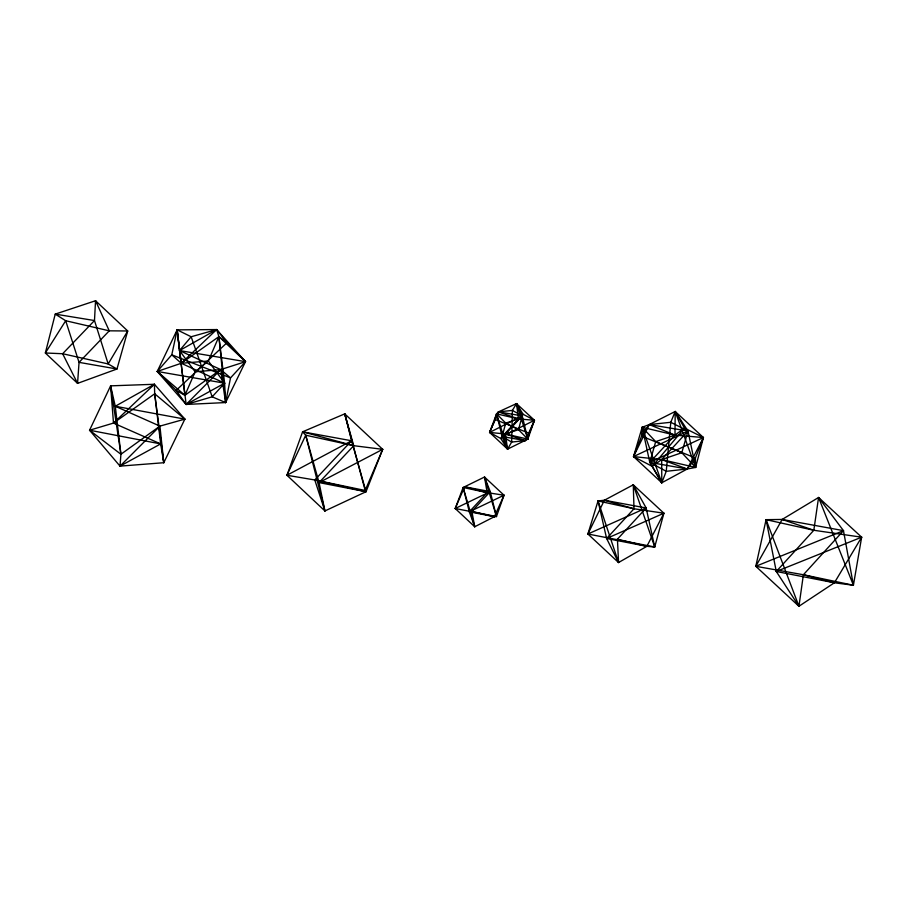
<?xml version="1.0" encoding="UTF-8"?>
<svg xmlns="http://www.w3.org/2000/svg" width="907" height="907" viewBox="0 0 907 907"><rect width="100%" height="100%" fill="white"/><g stroke="black" fill="none" stroke-linecap="round" stroke-linejoin="round"><path stroke-width="1.36" d="M674.989 435.099L675.193 411.483L649.242 424.578L642.179 427.276L633.517 456.584L661.781 482.773L687.257 468.987L695.59 467.434L703.424 437.548L675.193 411.483L670.783 422.288L666.248 471.311L661.781 482.773L649.797 462.411L642.179 427.276L674.989 435.099L703.424 437.548L695.397 457.99L687.257 468.987L666.248 471.311L649.797 462.411L655.693 441.63L674.989 435.099L684.468 428.093L703.424 437.548L687.257 468.987L649.797 462.411L674.989 435.099L649.242 424.578L641.612 436.154L633.517 456.584L652.258 466.357L661.781 482.773L661.691 459.588L688.016 431.04L675.193 411.483L695.59 467.434L661.691 459.588L633.517 456.584L649.242 424.578L670.783 422.288L688.016 431.04L695.59 467.434L681.803 452.718L655.693 441.63L642.179 427.276L641.612 436.154L695.397 457.99L695.59 467.434M110.62 385.849L113.488 423.081L160.664 443.908L120.019 466.13L120.914 454.26L115.28 406.257L110.62 385.849L154.417 384.273L184.858 419.125L163.782 462.717L120.019 466.13L89.566 430.224L110.62 385.849L120.914 454.26L159.927 426.109L184.858 419.125L154.689 393.785L154.417 384.273L115.28 406.257L159.927 426.109L163.782 462.717L160.664 443.908L154.689 393.785L113.488 423.081L89.566 430.224L120.914 454.26M798.942 606.261L803.387 574.743L843.476 530.652L818.567 497.49L782.151 519.45L755.803 566.308L798.942 606.261L834.395 582.782L861.65 537.193L818.567 497.49L813.817 530.266L776.279 571.489L798.942 606.261L766.086 519.666L782.151 519.45L843.476 530.652L853.408 585.253L834.395 582.782L776.279 571.489L766.086 519.666L813.817 530.266L861.65 537.193L853.408 585.253L803.387 574.743L755.803 566.308L766.086 519.666M225.594 402.572L230.514 377.902L245.502 361.655L216.626 329.57L177.137 329.853L157.24 371.451L186.15 404.443L225.594 402.572L245.502 361.655L227.045 342.631L216.626 329.57L191.162 336.758L179.518 350.578L186.15 404.443L212.181 396.812L224.619 383.185L218.893 336.644L216.626 329.57L179.518 350.578L195.13 371.791L220.718 369.591L245.502 361.655L218.893 336.644L181.264 363.276L157.24 371.451L176.151 390.395L186.15 404.443L224.619 383.185L208.338 361.009L181.264 363.276L171.786 354.818L177.137 329.853L191.162 336.758L212.181 396.812L225.594 402.572L224.619 383.185L181.264 363.276L177.137 329.853L179.518 350.578L220.718 369.591L230.514 377.902L171.786 354.818L157.24 371.451L184.926 395.293L220.718 369.591L225.594 402.572L218.893 336.644L227.045 342.631L176.151 390.395L184.926 395.293L195.13 371.791L208.338 361.009L218.893 336.644M527.806 439.113L529.2 433.331L534.45 420.27L516.491 403.604L498.487 411.869L496.56 413.83L489.599 432.435L507.569 449.146L527.806 439.113L534.45 420.27L523.124 414.295L516.491 403.604L512.398 410.418L511.673 442.06L507.569 449.146L500.834 438.535L489.599 432.435L498.487 411.869L512.398 410.418L522.239 415.894L527.806 439.113L505.392 433.977L489.599 432.435L498.487 411.869L522.239 415.894L518.498 429.68L505.392 433.977L500.834 438.535L523.124 414.295L502.104 436.528L507.569 449.146L505.392 433.977L522.239 415.894L516.491 403.604L518.487 418.943L534.45 420.27L525.368 440.598L511.673 442.06L502.104 436.528L496.56 413.83L518.487 418.943L505.732 423.104L502.104 436.528L525.368 440.598L529.2 433.331L494.882 419.374L496.56 413.83L505.732 423.104L518.498 429.68L527.806 439.113L516.491 403.604M654.718 546.978L663.901 513.215L633.279 484.814L604.391 500.233L598.042 500.947L587.895 534.008L618.551 562.533L646.872 546.331L663.901 513.215L634.004 508.77L598.042 500.947L606.624 538.497L618.551 562.533L617.44 539.177L646.158 507.988L633.279 484.814L634.004 508.77L606.624 538.497L646.872 546.331L654.718 546.978L646.158 507.988L604.391 500.233L587.895 534.008L654.718 546.978L633.279 484.814M649.242 424.578L688.016 431.04L681.803 452.718L661.691 459.588L652.258 466.357L684.468 428.093L675.193 411.483M496.458 516.525L504.02 495.222L484.519 477.025L463.137 487.49L455.212 508.51L474.735 526.752L494.406 516.684L496.458 516.525L490.256 491.617L484.519 477.025L487.15 492.626L469.316 511.809L474.735 526.752L471.867 511.401L490.256 491.617L464.588 486.776L455.212 508.51L496.458 516.525L484.519 477.025M286.941 475.268L302.598 431.811L344.751 413.864L382.697 449.339L366.02 491.719L324.921 510.947L286.941 475.268L305.716 435.213L302.598 431.811L351.61 440.768L366.02 491.719L319.06 482.592L305.716 435.213L353.73 445.688L382.697 449.339L365.181 490.46L314.774 479.962L286.941 475.268L351.61 440.768L344.751 413.864L353.73 445.688L319.06 482.592L324.921 510.947L314.774 479.962L351.61 440.768M494.406 516.684L504.02 495.222L487.15 492.626L463.137 487.49L469.316 511.809L494.406 516.684L471.867 511.401M186.15 404.443L220.718 369.591M120.019 466.13L159.927 426.109M181.264 363.276L216.626 329.57M113.488 423.081L154.417 384.273M319.06 482.592L382.697 449.339M489.599 432.435L522.239 415.894M502.104 436.528L534.45 420.27M455.212 508.51L490.256 491.617M469.316 511.809L504.02 495.222M633.517 456.584L688.016 431.04M649.797 462.411L703.424 437.548M587.895 534.008L646.158 507.988M606.624 538.497L663.901 513.215M755.803 566.308L843.476 530.652M776.279 571.489L861.65 537.193M179.518 350.578L245.502 361.655M157.24 371.451L224.619 383.185M115.28 406.257L184.858 419.125M89.566 430.224L160.664 443.908M314.774 479.962L366.02 491.719M617.44 539.177L646.872 546.331M464.588 486.776L487.15 492.626M803.387 574.743L834.395 582.782M302.598 431.811L353.73 445.688M604.391 500.233L634.004 508.77M505.392 433.977L525.368 440.598M782.151 519.45L813.817 530.266M498.487 411.869L518.487 418.943M661.691 459.588L687.257 468.987M818.567 497.49L853.408 585.253M642.179 427.276L661.781 482.773M598.042 500.947L618.551 562.533M496.56 413.83L507.569 449.146M463.137 487.49L474.735 526.752M344.751 413.864L365.181 490.46M305.716 435.213L324.921 510.947M154.689 393.785L163.782 462.717M177.137 329.853L184.926 395.293M95.541 300.739L94.487 320.545L108.171 363.945L116.969 369.013L127.717 330.976L95.541 300.739L55.236 314.117L45.35 352.993L77.56 383.378L116.969 369.013L79.045 362.358L65.689 320.738L55.236 314.117L94.487 320.545L62.64 353.73L45.35 352.993L65.689 320.738L109.259 330.828L127.717 330.976L108.171 363.945L62.64 353.73L77.56 383.378L79.045 362.358L109.259 330.828L95.541 300.739"/></g></svg>
